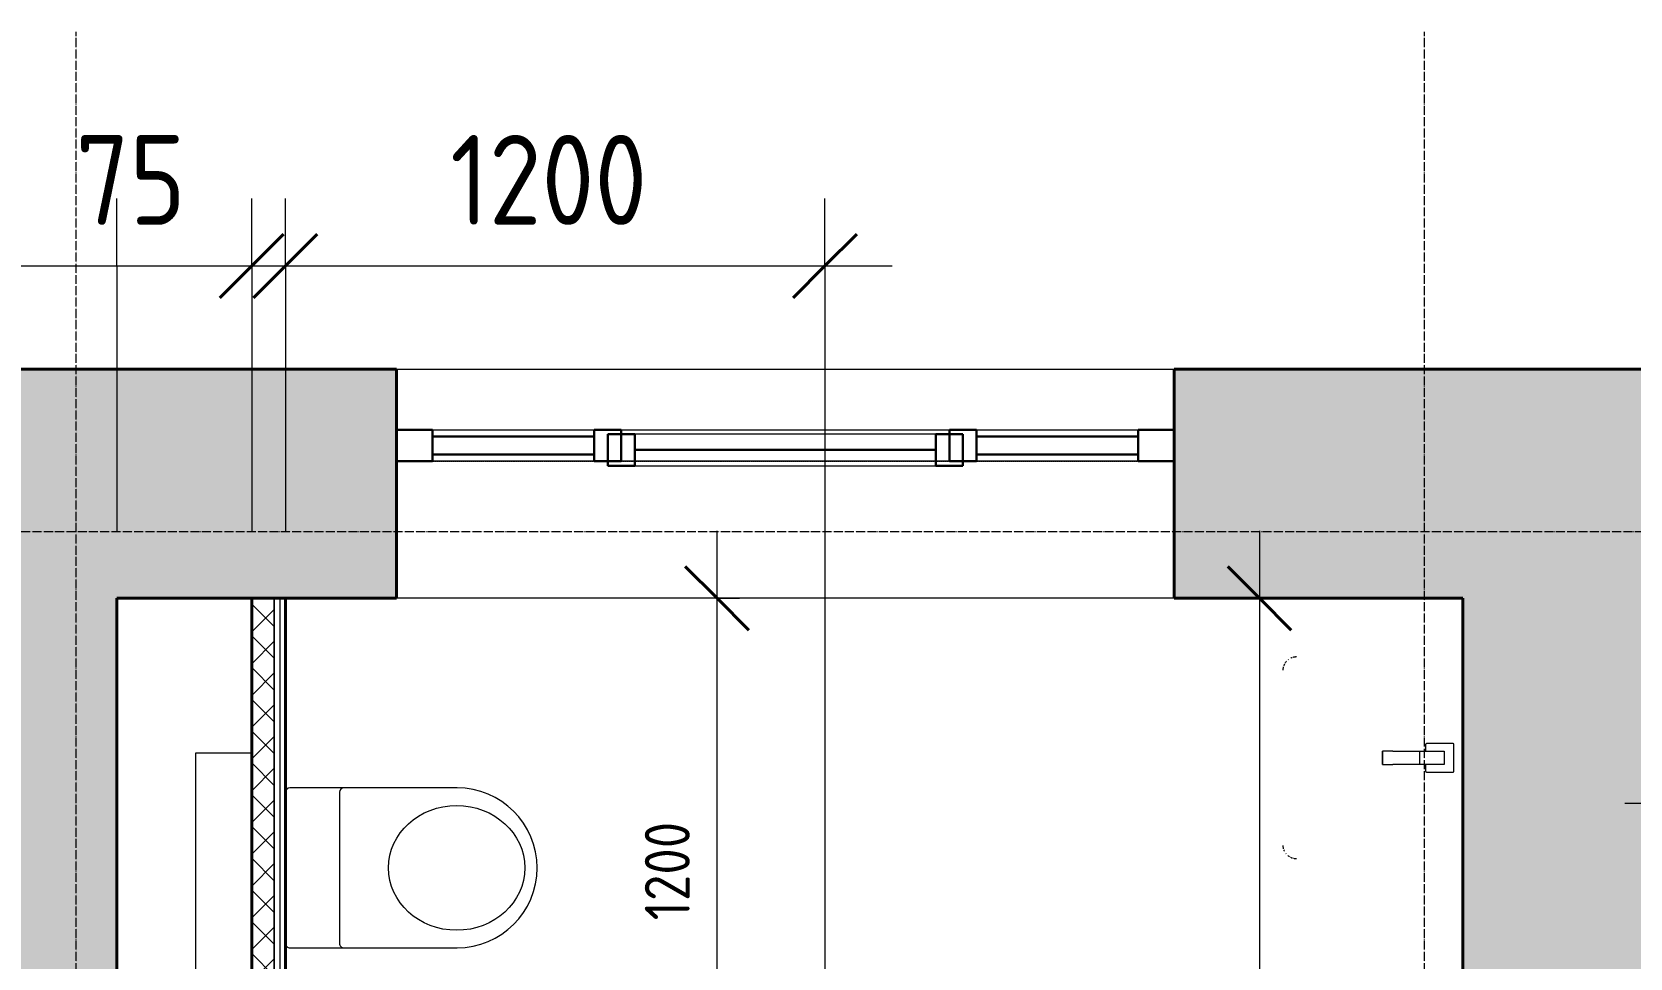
# Model space of a CAD drawing. Header units: millimetres. Extents: x -11886 to 379896, y -8130 to 47743.
# Drawn here: x 7612 to 11167, y 19608 to 21669 of the extents above; entities that cross this region are included whole.
import ezdxf

# ---------------------------------------------------------------- set-up
doc = ezdxf.new("R2010")
doc.units = ezdxf.units.MM
for name, pattern in [('ADSK_Линия сетки', [25, 20, -2.5, 0, -2.5]), ('ADSK_Сверху', [4.5, 3, -1.5]), ('ADSK_Снесено', [4.5, 3, -1.5])]:
    doc.linetypes.add(name, pattern=pattern)
for name, color, linetype, lineweight, true_color in [('_ Окна', 5, 'Continuous', 30, 0x0000ff), ('Витраж', 5, 'Continuous', 18, 0x0000ff), ('Обобщенные модели', 5, 'Continuous', 18, 0x0000ff), ('Окна', 5, 'Continuous', 18, 0x0000ff), ('Панели витража', 5, 'Continuous', 18, 0x0000ff), ('Сантехника', 5, 'Continuous', 18, 0x0000ff), ('Стены внутренние', 5, 'Continuous', 18, 0x0000ff), ('Стены наружные', 1, 'ADSK_Снесено', 18, 0xff0000), ('Стены штриховка', 5, 'Continuous', 18, 0x0000ff)]:
    doc.layers.add(name, color=color, linetype=linetype, lineweight=lineweight, true_color=true_color)
for name, color, linetype, lineweight in [('Оси', 7, 'Continuous', 9), ('Размеры', 7, 'Continuous', 9), ('Размеры-100', 7, 'Continuous', 9)]:
    doc.layers.add(name, color=color, linetype=linetype, lineweight=lineweight)
doc.styles.add('GOST Common_1', font='GOST_Common.ttf', dxfattribs={"width": 0.9, "height": 200})
doc.styles.add('GOST Common_3', font='GOST_Common.ttf', dxfattribs={"width": 0.9, "height": 100})
doc.dimstyles.new('ADSK_Основной_1_мм_Округление_до_1_мм_2', dxfattribs={"dimscale": 304.8, "dimtxt": 100.5715, "dimasz": 0.463911, "dimexe": 0.492126, "dimexo": 0.492126, "dimgap": 0.098425, "dimtad": 1, "dimdec": 0, "dimdsep": 46, "dimtxsty": 'GOST Common_3', "dimblk1": 'OBLIQUE', "dimblk2": 'OBLIQUE', "dimsah": 1, "dimcen": 0.09, "dimdle": 0.492126, "dimazin": 2, "dimtfac": 1, "dimtdec": 4, "dimtix": 1, "dimtmove": 0, "dimatfit": 3, "dimfxl": 1, "dimtvp": 1, "dimtolj": 1, "dimtzin": 0, "dimlwd": 20, "dimlwe": 20, "dimarcsym": 2})
doc.dimstyles.new('ADSK_Основной_2_мм', dxfattribs={"dimscale": 304.8, "dimtxt": 201.142999, "dimasz": 0.463911, "dimexe": 0.492126, "dimexo": 0.492126, "dimgap": 0.098425, "dimtad": 1, "dimdec": 1, "dimrnd": 0.1, "dimdsep": 46, "dimtxsty": 'GOST Common_1', "dimblk1": 'OBLIQUE', "dimblk2": 'OBLIQUE', "dimsah": 1, "dimcen": 0.09, "dimdle": 0.492126, "dimazin": 2, "dimtfac": 1, "dimtdec": 4, "dimtix": 1, "dimtmove": 0, "dimatfit": 3, "dimfxl": 1, "dimtvp": 1, "dimtolj": 1, "dimtzin": 0, "dimlwd": 20, "dimlwe": 20, "dimarcsym": 2})
doc.dimstyles.new('ADSK_Основной_2_мм_1', dxfattribs={"dimscale": 304.8, "dimtxt": 201.142999, "dimasz": 0.463911, "dimexe": 0.492126, "dimexo": 0.492126, "dimgap": 0.098425, "dimtad": 1, "dimdec": 1, "dimrnd": 0.1, "dimdsep": 46, "dimtxsty": 'GOST Common_1', "dimblk1": 'OBLIQUE', "dimblk2": 'OBLIQUE', "dimsah": 1, "dimcen": 0.09, "dimdle": 0.492126, "dimazin": 2, "dimtfac": 1, "dimtdec": 4, "dimtix": 1, "dimtmove": 1, "dimatfit": 3, "dimfxl": 1, "dimtvp": 1, "dimtolj": 1, "dimtzin": 0, "dimlwd": 20, "dimlwe": 20, "dimarcsym": 2})
doc.dimstyles.new('ADSK_Основной_2_мм_Округление_до_1_мм', dxfattribs={"dimscale": 304.8, "dimtxt": 201.142999, "dimasz": 0.463911, "dimexe": 0.492126, "dimexo": 0.492126, "dimgap": 0.098425, "dimtad": 1, "dimdec": 0, "dimdsep": 46, "dimtxsty": 'GOST Common_1', "dimblk1": 'OBLIQUE', "dimblk2": 'OBLIQUE', "dimsah": 1, "dimcen": 0.09, "dimdle": 0.492126, "dimazin": 2, "dimtfac": 1, "dimtdec": 4, "dimtix": 1, "dimtmove": 0, "dimatfit": 3, "dimfxl": 1, "dimtvp": 1, "dimtolj": 1, "dimtzin": 0, "dimlwd": 20, "dimlwe": 20, "dimarcsym": 2})

# ---------------------------------------------------------------- blocks, each defined once
blk = doc.blocks.new('Прямоугольный импост - 70х20_60мм-1225109-01 План 1-го этажа маркировочный')
at = {"layer": 'Витраж', "color": 161, "linetype": 'ADSK_Сверху', "true_color": 0xaaaaff}
for p, q in [((-5936, 11471.9), (-6006, 11471.9)), ((-6006, 11391.9), (-6006, 11471.9)), ((-5936, 11391.9), (-5936, 11471.9)), ((-6006, 11001.9), (-6006, 11031.9)), ((-5936, 11001.9), (-5936, 11031.9))]:
    blk.add_line(p, q, dxfattribs=at)
blk = doc.blocks.new('Прямоугольный импост - 70х20_60мм-1236811-01 План 1-го этажа маркировочный')
at = {"layer": 'Витраж', "color": 161, "linetype": 'ADSK_Сверху', "true_color": 0xaaaaff}
for p, q in [((-80, 35), (0, 35)), ((0, 35), (0, -35)), ((0, -35), (-80, -35))]:
    blk.add_line(p, q, dxfattribs=at)
blk = doc.blocks.new('Прямоугольный импост - 70х20_60мм-1236812-01 План 1-го этажа маркировочный')
at = {"layer": 'Витраж', "color": 161, "linetype": 'ADSK_Сверху', "true_color": 0xaaaaff}
for p, q in [((0, 35), (-80, 35)), ((0, -35), (0, 35)), ((-80, -35), (0, -35))]:
    blk.add_line(p, q, dxfattribs=at)
blk = doc.blocks.new('Прямоугольный импост - 70х20_60мм-1464022-01 План 1-го этажа маркировочный')
at = {"layer": 'Витраж', "color": 161, "linetype": 'ADSK_Сверху', "true_color": 0xaaaaff}
for p, q in [((8892.7, 20783.6), (8922.7, 20783.6)), ((9652.7, 20783.6), (9682.7, 20783.6)), ((8892.7, 20713.6), (8922.7, 20713.6)), ((9652.7, 20713.6), (9682.7, 20713.6))]:
    blk.add_line(p, q, dxfattribs=at)
blk = doc.blocks.new('Прямоугольный импост - 70х20_60мм-1225113-01 План 1-го этажа маркировочный')
at = {"layer": 'Витраж', "color": 161, "linetype": 'ADSK_Сверху', "true_color": 0xaaaaff}
for p, q in [((-6006, 10091.9), (-6006, 10121.9)), ((-5936, 10091.9), (-5936, 10121.9)), ((-6006, 9651.9), (-6006, 9731.9)), ((-5936, 9651.9), (-5936, 9731.9)), ((-6006, 9651.9), (-5936, 9651.9))]:
    blk.add_line(p, q, dxfattribs=at)
blk = doc.blocks.new('Прямоугольный импост - 70х60мм-1236807-01 План 1-го этажа маркировочный')
at = {"layer": 'Витраж', "color": 161, "linetype": 'ADSK_Сверху', "true_color": 0xaaaaff}
for p, q in [((-30, 35), (30, 35)), ((30, -35), (-30, -35))]:
    blk.add_line(p, q, dxfattribs=at)
blk = doc.blocks.new('Прямоугольный импост - 70х60мм-1225009-01 План 1-го этажа маркировочный')
at = {"layer": 'Витраж', "color": 161, "linetype": 'ADSK_Сверху', "true_color": 0xaaaaff}
for p, q in [((-5936, 11391.9), (-6006, 11391.9)), ((-6006, 11031.9), (-6006, 11391.9)), ((-5936, 11031.9), (-5936, 11391.9)), ((-6006, 11031.9), (-5936, 11031.9))]:
    blk.add_line(p, q, dxfattribs=at)
blk = doc.blocks.new('Прямоугольный импост - 70х60мм-1464024-01 План 1-го этажа маркировочный')
at = {"layer": 'Витраж', "color": 161, "linetype": 'ADSK_Сверху', "true_color": 0xaaaaff}
for p, q in [((8922.7, 20783.6), (8922.7, 20713.6)), ((8922.7, 20783.6), (9652.7, 20783.6)), ((9652.7, 20713.6), (9652.7, 20783.6)), ((8922.7, 20713.6), (9652.7, 20713.6))]:
    blk.add_line(p, q, dxfattribs=at)
blk = doc.blocks.new('Системная панель - _AR_Стекло_40мм_привязка по центру-1463982-01 План 1-го этажа маркировочный')
at = {"layer": 'Панели витража', "lineweight": 30}
for p, q in [((180, 20), (-180, 20)), ((-180, 20), (-180, -20)), ((180, -20), (180, 20)), ((-180, -20), (180, -20))]:
    blk.add_line(p, q, dxfattribs=at)
blk = doc.blocks.new('Прямоугольный импост - 70х20_60мм-1463983-01 План 1-го этажа маркировочный')
at = {"layer": 'Витраж', "lineweight": 30}
for p, q in [((-80, 35), (0, 35)), ((-80, -35), (-80, 35)), ((0, 35), (0, -35)), ((0, -35), (-80, -35))]:
    blk.add_line(p, q, dxfattribs=at)
blk = doc.blocks.new('Прямоугольный импост - 70х20_60мм-1463984-01 План 1-го этажа маркировочный')
at = {"layer": 'Витраж', "lineweight": 30}
for p, q in [((0, 35), (-80, 35)), ((-80, 35), (-80, -35)), ((0, -35), (0, 35)), ((-80, -35), (0, -35))]:
    blk.add_line(p, q, dxfattribs=at)
blk = doc.blocks.new('Витраж-тент со смещением вовне - 60мм 30 сдвиг-2061572-01 План 1-го этажа маркировочный')
at = {"layer": '_ Окна'}
for p, q in [((-395, 25), (-395, -45)), ((-395, 25), (-335, 25)), ((-395, -45), (-395, 25)), ((-335, 25), (-335, -45)), ((395, 25), (335, 25)), ((335, 25), (335, -45)), ((395, -45), (395, 25)), ((395, -45), (395, 25)), ((-335, -10), (335, -10)), ((-335, -45), (-395, -45)), ((335, -45), (395, -45))]:
    blk.add_line(p, q, dxfattribs=at)
at = {"layer": 'Окна'}
for p, q in [((335, 25), (-335, 25)), ((-335, -45), (335, -45))]:
    blk.add_line(p, q, dxfattribs=at)
blk = doc.blocks.new('Прямоугольный импост - 70х60мм-V58-01 План 1-го этажа маркировочный')
at = {"layer": 'Витраж'}
for p, q in [((3738.5, 35437.6), (3738.5, 35797.6)), ((3808.5, 35797.6), (3808.5, 35437.6))]:
    blk.add_line(p, q, dxfattribs=at)
blk = doc.blocks.new('Прямоугольный импост - 70х60мм-1463981-01 План 1-го этажа маркировочный')
at = {"layer": 'Витраж', "lineweight": 30}
for p, q in [((-30, 35), (30, 35)), ((-30, -35), (-30, 35)), ((30, 35), (30, -35)), ((30, -35), (-30, -35))]:
    blk.add_line(p, q, dxfattribs=at)
blk = doc.blocks.new('Прямоугольный импост - 70х60мм-V121-01 План 1-го этажа маркировочный')
at = {"layer": 'Витраж'}
for p, q in [((8922.7, 20783.6), (9652.7, 20783.6)), ((9652.7, 20713.6), (8922.7, 20713.6))]:
    blk.add_line(p, q, dxfattribs=at)
blk = doc.blocks.new('Туалет подвесной-Moderna R-Laufen - 000 White-2284892-01 План 1-го этажа маркировочный')
at = {"layer": 'Обобщенные модели'}
for p, q in [((-53, 419.3), (-53, 47.4)), ((303, 47.4), (303, 419.3)), ((-43.1, 157.8), (293.1, 157.8))]:
    blk.add_line(p, q, dxfattribs=at)
for centre, radius, start, end in [((125, 419.3), 178, 360, 180), ((-43.1, 167.7), 9.89, 180, 270), ((293.1, 167.7), 9.89, 270, 360), ((-43.1, 47.4), 9.89, 180, 270), ((293.1, 47.4), 9.89, 270, 360)]:
    blk.add_arc(centre, radius, start, end, dxfattribs=at)
blk.add_ellipse((125, 418.3), major_axis=(0, 151.6), ratio=0.916517, dxfattribs=at)
at = {"layer": 'Сантехника'}
for p, q in [((-130, -37.5), (-130, -162.5)), ((380, -162.5), (380, -37.5)), ((-130, -162.5), (380, -162.5))]:
    blk.add_line(p, q, dxfattribs=at)
blk = doc.blocks.new('Parametric_Porcelain_bathroom_sink_20774 - 450х400мм-2098789-01 План 1-го этажа маркировочный')
at = {"layer": 'Сантехника'}
for p, q in [((-89.1, 598.1), (-88.2, 598.9)), ((343.1, 594.1), (343.9, 593.2)), ((110, 384.1), (140, 384.1)), ((110, 384.1), (110, 361.1)), ((140, 384.1), (110, 384.1)), ((110, 301.5), (110, 361.1)), ((140, 361.1), (140, 384.1)), ((140, 361.1), (140, 301.5)), ((93.2, 286.2), (93.2, 226.6)), ((110, 288.1), (95.1, 288.1)), ((110, 266.5), (110, 301.5)), ((140, 301.5), (110, 301.5)), ((140, 301.5), (140, 266.5)), ((154.6, 288.1), (140, 288.1)), ((156.5, 226.6), (156.5, 286.2)), ((110, 246.5), (110, 266.5)), ((140, 266.5), (140, 246.5)), ((94.7, 225.1), (155, 225.1)), ((140, 246.5), (110, 246.5))]:
    blk.add_line(p, q, dxfattribs=at)
at = {"layer": 'Сантехника', "flags": 128}
for points in [[(-77.4, 604.1), (-76.3, 604.3), (-75.1, 604.6), (-73.9, 604.7), (-72.7, 604.9), (-71.5, 605), (-70.3, 605), (-70, 605)], [(320, 605), (321.2, 605), (322.4, 604.9), (323.6, 604.8), (324.8, 604.6), (326, 604.4), (327.1, 604.1)], [(-100, 575), (-100, 576.2), (-99.9, 577.4), (-99.8, 578.6), (-99.6, 579.8), (-99.4, 581), (-99.1, 582.1)], [(-98.5, 584.4), (-98.1, 585.6), (-97.6, 586.7), (-97.1, 587.8), (-96.6, 588.9)], [(-95.4, 590.9), (-94.8, 591.9), (-94.1, 592.9), (-93.3, 593.9), (-92.6, 594.8)], [(-83.1, 602), (-82, 602.5), (-80.9, 603), (-79.7, 603.4)], [(329.4, 603.5), (330.6, 603.1), (331.7, 602.6), (332.8, 602.1), (333.9, 601.6)], [(335.9, 600.4), (336.9, 599.8), (337.9, 599.1), (338.9, 598.3), (339.8, 597.6)], [(347, 588.1), (347.5, 587), (348, 585.9), (348.4, 584.7)], [(349.1, 582.4), (349.3, 581.3), (349.6, 580.1), (349.7, 578.9), (349.9, 577.7), (350, 576.5), (350, 575.3), (350, 575)]]:
    blk.add_lwpolyline(points, dxfattribs=at)
at = {"layer": 'Сантехника'}
for centre, radius, start, end in [((95.1, 286.2), 1.87, 90, 180), ((95.1, 286.2), 1.87, 120, 150), ((95.1, 286.2), 1.87, 120, 150), ((95.1, 286.2), 1.87, 120, 150), ((154.6, 286.2), 1.87, 0, 90), ((154.6, 286.2), 1.87, 30, 60), ((154.6, 286.2), 1.87, 30, 60), ((154.6, 286.2), 1.87, 30, 60), ((94.7, 226.6), 1.49, 180, 270), ((155, 226.6), 1.49, 270, 360)]:
    blk.add_arc(centre, radius, start, end, dxfattribs=at)
blk = doc.blocks.new('DIMBLOCK126-01 План 1-го этажа маркировочный')
at = {"layer": 'Размеры-100', "lineweight": 20, "transparency": 16777216}
for p, q in [((9135.8, 19208.6), (9135.8, 20558.6)), ((9135.8, 20408.6), (8985.8, 20408.6)), ((9135.8, 20408.6), (9185.9, 20408.6)), ((9135.8, 19208.6), (8985.8, 19208.6)), ((9135.8, 19208.6), (9185.9, 19208.6))]:
    blk.add_line(p, q, dxfattribs=at)
at = {"layer": 'Размеры-100', "lineweight": 40, "transparency": 16777216}
for p, q in [((9135.8, 20408.6), (9065.1, 20479.3)), ((9135.8, 20408.6), (9206.5, 20337.9)), ((9135.8, 19208.6), (9065.1, 19279.3)), ((9135.8, 19208.6), (9206.5, 19137.9))]:
    blk.add_line(p, q, dxfattribs=at)
at = {"layer": 'Размеры-100', "color": 0, "lineweight": 20, "transparency": 16777216, "insert": (8975.2, 19691.9), "char_height": 100, "width": 280.237, "attachment_point": 1, "rotation": 90, "line_spacing_factor": 1.022761, "style": 'GOST Common_3'}
blk.add_mtext('1200', dxfattribs=at)
blk = doc.blocks.new('_Oblique')
at = {"color": 0, "linetype": 'ByBlock', "lineweight": -2}
blk.add_line((-0.5, -0.5), (0.5, 0.5), dxfattribs=at)
blk = doc.blocks.new('DIMBLOCK127-01 План 1-го этажа маркировочный')
at = {"layer": 'Размеры-100', "lineweight": 20, "transparency": 16777216}
for p, q in [((10342.7, 20558.6), (10342.7, 17134.6)), ((10342.7, 20408.6), (10292.7, 20408.6)), ((10342.7, 20408.6), (10492.7, 20408.6)), ((10342.7, 17284.6), (9932.4, 17284.6)), ((10342.7, 17284.6), (10492.7, 17284.6))]:
    blk.add_line(p, q, dxfattribs=at)
at = {"layer": 'Размеры-100', "lineweight": 40, "transparency": 16777216}
for p, q in [((10342.7, 20408.6), (10272, 20479.3)), ((10342.7, 20408.6), (10413.4, 20337.9)), ((10342.7, 17284.6), (10272, 17355.3)), ((10342.7, 17284.6), (10413.4, 17213.9))]:
    blk.add_line(p, q, dxfattribs=at)
at = {"layer": 'Размеры-100', "color": 0, "lineweight": 20, "transparency": 16777216, "insert": (10051.3, 18604.6), "char_height": 200, "width": 580.928, "attachment_point": 1, "rotation": 90, "line_spacing_factor": 1.022761, "style": 'GOST Common_1'}
blk.add_mtext('3124', dxfattribs=at)
blk = doc.blocks.new('DIMBLOCK191-01 План 1-го этажа маркировочный')
at = {"layer": 'Размеры-100', "lineweight": 20, "transparency": 16777216}
for p, q in [((7800.8, 21148.2), (7800.8, 21298.2)), ((8100.8, 21148.2), (8100.8, 21298.2)), ((3283.5, 21148.2), (8100.8, 21148.2)), ((7800.8, 21148.2), (7800.8, 20558.6)), ((8100.8, 21148.2), (8100.8, 20558.6))]:
    blk.add_line(p, q, dxfattribs=at)
at = {"layer": 'Размеры-100', "lineweight": 40, "transparency": 16777216}
for p, q in [((3433.5, 21148.2), (3504.2, 21218.9)), ((8100.8, 21148.2), (8171.5, 21218.9)), ((3433.5, 21148.2), (3362.8, 21077.5)), ((8100.8, 21148.2), (8030.1, 21077.5))]:
    blk.add_line(p, q, dxfattribs=at)
at = {"layer": 'Размеры-100', "color": 0, "lineweight": 20, "transparency": 16777216, "insert": (5412.6, 21439.6), "char_height": 200, "width": 850.937, "attachment_point": 1, "line_spacing_factor": 1.022761, "style": 'GOST Common_1'}
blk.add_mtext('4667,3', dxfattribs=at)
blk = doc.blocks.new('DIMBLOCK192-01 План 1-го этажа маркировочный')
at = {"layer": 'Размеры-100', "lineweight": 20, "transparency": 16777216}
for p, q in [((8100.8, 21148.2), (8100.8, 21298.2)), ((8175.8, 21148.2), (8175.8, 21298.2)), ((7709, 21148.2), (7961.3, 21148.2)), ((7961.3, 21148.2), (8138.3, 21148.2)), ((8100.8, 21148.2), (8175.8, 21148.2)), ((8100.8, 21148.2), (8100.8, 20558.6)), ((8175.8, 21148.2), (8175.8, 20558.6))]:
    blk.add_line(p, q, dxfattribs=at)
at = {"layer": 'Размеры-100', "lineweight": 40, "transparency": 16777216}
for p, q in [((8100.8, 21148.2), (8171.5, 21218.9)), ((8175.8, 21148.2), (8246.5, 21218.9)), ((8100.8, 21148.2), (8030.1, 21077.5)), ((8175.8, 21148.2), (8105.1, 21077.5))]:
    blk.add_line(p, q, dxfattribs=at)
at = {"layer": 'Размеры-100', "color": 0, "lineweight": 20, "transparency": 16777216, "insert": (7709, 21439.6), "char_height": 200, "width": 302.737, "attachment_point": 1, "line_spacing_factor": 1.022761, "style": 'GOST Common_1'}
blk.add_mtext('75', dxfattribs=at)
blk = doc.blocks.new('DIMBLOCK193-01 План 1-го этажа маркировочный')
at = {"layer": 'Размеры-100', "lineweight": 20, "transparency": 16777216}
for p, q in [((8175.8, 21148.2), (8175.8, 21298.2)), ((9375.8, 21148.2), (9375.8, 21298.2)), ((8175.8, 21148.2), (9525.8, 21148.2)), ((8175.8, 21148.2), (8175.8, 20558.6)), ((9375.8, 21148.2), (9375.8, 19346.6))]:
    blk.add_line(p, q, dxfattribs=at)
at = {"layer": 'Размеры-100', "lineweight": 40, "transparency": 16777216}
for p, q in [((8175.8, 21148.2), (8246.5, 21218.9)), ((9375.8, 21148.2), (9446.5, 21218.9)), ((8175.8, 21148.2), (8105.1, 21077.5)), ((9375.8, 21148.2), (9305.1, 21077.5))]:
    blk.add_line(p, q, dxfattribs=at)
at = {"layer": 'Размеры-100', "color": 0, "lineweight": 20, "transparency": 16777216, "insert": (8542.3, 21439.6), "char_height": 200, "width": 560.473, "attachment_point": 1, "line_spacing_factor": 1.022761, "style": 'GOST Common_1'}
blk.add_mtext('1200', dxfattribs=at)
blk = doc.blocks.new('DIMBLOCK231-01 План 1-го этажа маркировочный')
at = {"layer": 'Размеры-100', "lineweight": 20, "transparency": 16777216}
for p, q in [((11305.2, 19952.7), (11305.2, 20102.7)), ((18412.8, 19952.7), (18412.8, 20102.7)), ((11155.2, 19952.7), (18562.8, 19952.7)), ((11305.2, 19952.7), (11305.2, 19902.7)), ((18412.8, 19952.7), (18412.8, 19902.7))]:
    blk.add_line(p, q, dxfattribs=at)
at = {"layer": 'Размеры-100', "lineweight": 40, "transparency": 16777216}
for p, q in [((11305.2, 19952.7), (11375.9, 20023.4)), ((18412.8, 19952.7), (18483.5, 20023.4)), ((11305.2, 19952.7), (11234.5, 19882)), ((18412.8, 19952.7), (18342.1, 19882))]:
    blk.add_line(p, q, dxfattribs=at)
at = {"layer": 'Размеры-100', "color": 0, "lineweight": 20, "transparency": 16777216, "insert": (14625.5, 20244.1), "char_height": 200, "width": 560.473, "attachment_point": 1, "line_spacing_factor": 1.022761, "style": 'GOST Common_1'}
blk.add_mtext('7108', dxfattribs=at)

msp = doc.modelspace()

# ---------------------------------------------------------------- hatches: boundary and pattern name
at = {"layer": 'Стены внутренние', "true_color": 0xc0c0c0}
for points in [[(7420.81, 12950.6), (7800.81, 12951.76), (7800.81, 20408.63), (7420.81, 20408.63), (7420.81, 13150.13)], [(11079.62, 13095.08), (11305.24, 13095.08), (11305.24, 20408.63), (10795.24, 20408.63), (10795.24, 13095.08)]]:
    msp.add_hatch(color=9, dxfattribs=at).paths.add_polyline_path(points)
at = {"layer": 'Стены внутренние', "lineweight": 9}
h = msp.add_hatch(dxfattribs=at)
h.set_pattern_fill('FP_4', color=256, style=0, pattern_type=2)
h.set_pattern_definition([(45, (0, 0), (-35.35534, 35.35534), []), (135, (0, 0), (-35.35534, -35.35534), [])])
h.paths.add_polyline_path([(8150.81, 17284.63), (8150.81, 20408.63), (8100.81, 20408.63), (8100.81, 17284.63)])
at = {"layer": 'Стены наружные', "linetype": 'Continuous', "true_color": 0xc0c0c0}
h = msp.add_hatch(color=9, dxfattribs=at)
h.paths.add_polyline_path([(16653.29, 20408.63), (18455.84, 20408.63), (18455.84, 20918.63), (10152.74, 20918.63), (10152.74, 20408.63), (14423.82, 20408.63)])
h.paths.add_polyline_path([(7683.56, 20408.63), (8422.74, 20408.63), (8422.74, 20918.63), (6478.24, 20918.63), (6478.24, 20408.63), (7420.81, 20408.63)])
h.paths.add_polyline_path([(4663.24, 20408.63), (4663.24, 20918.63), (3433.5, 20918.63), (3433.5, 20408.63), (3762.64, 20408.63)])

# ---------------------------------------------------------------- linework, layer by layer
at = {"layer": 'Оси', "linetype": 'ADSK_Линия сетки'}
for p, q in [((7709.91, -7330.38), (7709.91, 21668.8)), ((10709.91, -7330.38), (10709.91, 21668.8)), ((-11086.22, 20556.79), (57141.72, 20556.79))]:
    msp.add_line(p, q, dxfattribs=at)
at = {"layer": 'Стены внутренние', "color": 18, "lineweight": 40, "true_color": 0x000000}
for p, q in [((7800.81, 14918.63), (7800.81, 20408.63)), ((8100.81, 20408.63), (8100.81, 17284.63)), ((8150.81, 20408.63), (8100.81, 20408.63)), ((8175.81, 20408.63), (8151.81, 20408.63)), ((8175.81, 17284.63), (8175.81, 20408.63)), ((10795.24, 20408.63), (10795.24, 12960.87))]:
    msp.add_line(p, q, dxfattribs=at)
at = {"layer": 'Стены наружные', "color": 18, "linetype": 'Continuous', "lineweight": 40, "true_color": 0x000000}
for p, q in [((8422.74, 20918.63), (6478.24, 20918.63)), ((8422.74, 20408.63), (8422.74, 20918.63)), ((18455.84, 20918.63), (10152.74, 20918.63)), ((10152.74, 20918.63), (10152.74, 20408.63)), ((7800.81, 20408.63), (8100.81, 20408.63)), ((8175.81, 20408.63), (8422.74, 20408.63)), ((10152.74, 20408.63), (10795.24, 20408.63))]:
    msp.add_line(p, q, dxfattribs=at)
at = {"layer": 'Стены наружные', "color": 18, "linetype": 'Continuous', "true_color": 0x000000}
for p, q in [((8422.74, 20918.63), (10152.74, 20918.63)), ((10152.74, 20408.63), (8422.74, 20408.63))]:
    msp.add_line(p, q, dxfattribs=at)
at = {"layer": 'Стены штриховка'}
for p, q in [((8150.81, 17284.63), (8150.81, 20408.63)), ((8151.81, 20408.63), (8150.81, 20408.63)), ((8151.81, 17284.63), (8151.81, 20408.63)), ((8163.81, 17284.63), (8163.81, 20408.63))]:
    msp.add_line(p, q, dxfattribs=at)

# ---------------------------------------------------------------- block references
at = {"layer": '_ Окна'}
msp.add_blockref('Витраж-тент со смещением вовне - 60мм 30 сдвиг-2061572-01 План 1-го этажа маркировочный', (9287.74, 20748.63), dxfattribs=at)
at = {"layer": 'Витраж', "color": 161, "linetype": 'ADSK_Сверху', "true_color": 0xaaaaff}
for name, p, rotation in [('Прямоугольный импост - 70х20_60мм-1236812-01 План 1-го этажа маркировочный', (8422.74, 20748.63), 180), ('Прямоугольный импост - 70х20_60мм-1225113-01 План 1-го этажа маркировочный', (-1229.18, 14777.59), 270.0000000000001), ('Прямоугольный импост - 70х60мм-1225009-01 План 1-го этажа маркировочный', (-2529.18, 14777.59), 270), ('Прямоугольный импост - 70х20_60мм-1225109-01 План 1-го этажа маркировочный', (-1319.18, 14777.59), 270), ('Прямоугольный импост - 70х60мм-1225009-01 План 1-го этажа маркировочный', (-1319.18, 14777.59), 270)]:
    msp.add_blockref(name, p, dxfattribs=dict(at, rotation=rotation))
at = {"layer": 'Витраж'}
for name, p, rotation in [('Прямоугольный импост - 70х20_60мм-1463984-01 План 1-го этажа маркировочный', (8422.74, 20748.63), 180), ('Прямоугольный импост - 70х60мм-V58-01 План 1-го этажа маркировочный', (44300.39, 16975.13), 89.99999999999974), ('Прямоугольный импост - 70х60мм-V58-01 План 1-го этажа маркировочный', (45510.39, 16975.13), 89.99999999999974)]:
    msp.add_blockref(name, p, dxfattribs=dict(at, rotation=rotation))
at = {"layer": 'Витраж', "color": 161, "linetype": 'ADSK_Сверху', "true_color": 0xaaaaff, "extrusion": (0, 0, -1), "rotation": 180}
for name, p in [('Прямоугольный импост - 70х60мм-1236807-01 План 1-го этажа маркировочный', (-8892.74, 20748.63)), ('Прямоугольный импост - 70х60мм-1236807-01 План 1-го этажа маркировочный', (-9682.74, 20748.63)), ('Прямоугольный импост - 70х20_60мм-1236811-01 План 1-го этажа маркировочный', (-10152.74, 20748.63))]:
    msp.add_blockref(name, p, dxfattribs=at)
at = {"layer": 'Витраж', "extrusion": (0, 0, -1), "rotation": 180}
for name, p in [('Прямоугольный импост - 70х60мм-1463981-01 План 1-го этажа маркировочный', (-8892.74, 20748.63)), ('Прямоугольный импост - 70х60мм-1463981-01 План 1-го этажа маркировочный', (-9682.74, 20748.63)), ('Прямоугольный импост - 70х20_60мм-1463983-01 План 1-го этажа маркировочный', (-10152.74, 20748.63))]:
    msp.add_blockref(name, p, dxfattribs=at)
at = {"layer": 'Витраж', "color": 161, "linetype": 'ADSK_Сверху', "true_color": 0xaaaaff}
for name in ['Прямоугольный импост - 70х20_60мм-1464022-01 План 1-го этажа маркировочный', 'Прямоугольный импост - 70х60мм-1464024-01 План 1-го этажа маркировочный']:
    msp.add_blockref(name, (0, 0), dxfattribs=at)
at = {"layer": 'Витраж'}
msp.add_blockref('Прямоугольный импост - 70х60мм-V121-01 План 1-го этажа маркировочный', (0, 0), dxfattribs=at)
at = {"layer": 'Панели витража'}
for p in [(8682.74, 20748.63), (9892.74, 20748.63)]:
    msp.add_blockref('Системная панель - _AR_Стекло_40мм_привязка по центру-1463982-01 План 1-го этажа маркировочный', p, dxfattribs=at)
at = {"layer": 'Сантехника'}
for name, p, rotation in [('Parametric_Porcelain_bathroom_sink_20774 - 450х400мм-2098789-01 План 1-го этажа маркировочный', (11000.24, 19928.63), 89.99999999999991), ('Туалет подвесной-Moderna R-Laufen - 000 White-2284892-01 План 1-го этажа маркировочный', (8138.31, 19933.63), 269.9999999999999)]:
    msp.add_blockref(name, p, dxfattribs=dict(at, rotation=rotation))

# ---------------------------------------------------------------- dimensions: what is measured, and where the dimension line sits
at = {"layer": 'Размеры', "lineweight": 20}
for base, p1, p2, dimstyle, override, picture, middle in [((8100.81, 21148.23), (7800.81, 20408.63), (8100.81, 20408.63), 'ADSK_Основной_2_мм', {"dimpost": '<>', "dimfxl": 300}, 'DIMBLOCK191-01 План 1-го этажа маркировочный', (7950.81, 21278.23)), ((9375.81, 21148.23), (8175.81, 20408.63), (9375.81, 19196.63), 'ADSK_Основной_2_мм', {"dimpost": '<>', "dimfxl": 1705.562664}, 'DIMBLOCK193-01 План 1-го этажа маркировочный', (8775.81, 21278.23)), ((18412.84, 19952.69), (11305.24, 20052.67), (18412.84, 20052.67), 'ADSK_Основной_2_мм_Округление_до_1_мм', {"dimpost": '<>', "dimfxl": 7107.59952}, 'DIMBLOCK231-01 План 1-го этажа маркировочный', (14859.04, 20082.69))]:
    dim = msp.add_linear_dim(base=base, p1=p1, p2=p2, dimstyle=dimstyle, override=override, dxfattribs=at)
    dim.commit()
    dim.dimension.update_dxf_attribs({"geometry": picture, "text_midpoint": middle})
dim = msp.add_linear_dim(base=(8175.81, 21148.23), p1=(8100.81, 20408.63), p2=(8175.81, 20408.63), dimstyle='ADSK_Основной_2_мм_1', override={"dimpost": '<>', "dimfxl": 75}, dxfattribs=at)
dim.commit()
dim.dimension.update_dxf_attribs({"geometry": 'DIMBLOCK192-01 План 1-го этажа маркировочный', "text_midpoint": (7860.37, 21306.26), "dimtype": 160})
for base, p1, p2, dimstyle, override, picture, middle in [((9135.84, 20408.63), (9035.85, 19208.63), (9035.85, 20408.63), 'ADSK_Основной_1_мм_Округление_до_1_мм_2', {"dimpost": '<>', "dimfxl": 1200}, 'DIMBLOCK126-01 План 1-го этажа маркировочный', (9055.84, 19808.63)), ((10342.69, 17284.63), (10442.67, 20408.63), (9782.42, 17284.63), 'ADSK_Основной_2_мм', {"dimpost": '<>', "dimfxl": 3193.01034}, 'DIMBLOCK127-01 План 1-го этажа маркировочный', (10212.69, 18846.63))]:
    dim = msp.add_linear_dim(base=base, p1=p1, p2=p2, angle=90, dimstyle=dimstyle, override=override, dxfattribs=at)
    dim.commit()
    dim.dimension.update_dxf_attribs({"geometry": picture, "text_midpoint": middle})

doc.saveas('drawing.dxf')
